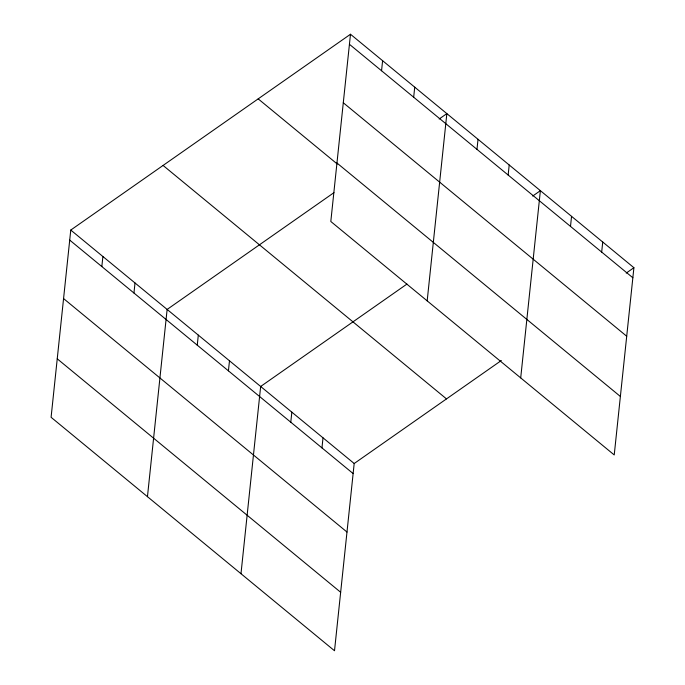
<?xml version="1.0" encoding="UTF-8"?>
<svg xmlns="http://www.w3.org/2000/svg" width="685" height="685" viewBox="0 0 685 685"><rect width="100%" height="100%" fill="white"/><g stroke="black" fill="none" stroke-linecap="round" stroke-linejoin="round"><path stroke-width="1.03" d="M350.489 34.25L330.812 221.486L614.231 454.943L633.908 267.707L350.489 34.25L70.769 230.057L51.092 417.293L334.511 650.75L354.188 463.514L501.334 360.515M101.834 266.568L102.896 256.515M133.952 293.026L135.013 282.974M147.455 496.668L167.131 309.432L333.98 192.639M197.254 345.163L198.307 335.119M228.43 370.85L229.484 360.798M240.983 573.705L260.66 386.477L406.95 284.07M290.783 422.208L291.836 412.156M321.959 447.887L323.012 437.835M381.554 70.76L382.607 60.708M413.671 97.219L414.733 87.166M427.175 300.861L446.851 113.624L439.162 119.01M476.974 149.356L478.027 139.303M508.15 175.035L509.203 164.991M520.703 377.897L540.379 190.67L532.69 196.056M570.502 226.401L571.555 216.349M601.678 252.08L602.731 242.028M626.218 273.092L633.908 267.707M349.436 44.302L632.854 277.759M343.288 102.767L626.706 336.232M336.96 163.013L620.379 396.469M258.185 98.871L337.251 163.998M163.081 165.445L446.5 398.901M70.769 230.057L354.188 463.514M69.716 240.11L353.135 473.566M63.568 298.583L346.987 532.039M57.24 358.82L340.659 592.277"/></g></svg>
